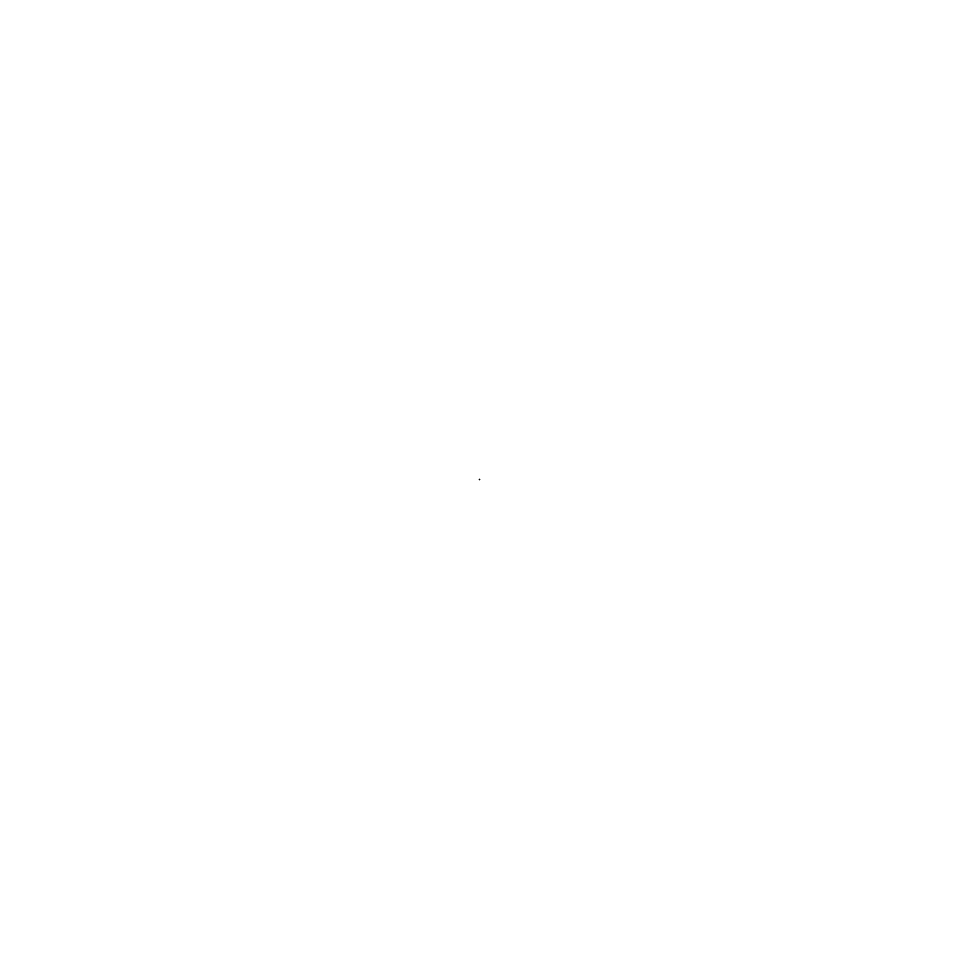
# Model space of a CAD drawing. Extents: x 2 to 2, y 3 to 3.
import ezdxf

# ---------------------------------------------------------------- set-up
doc = ezdxf.new("R2010")
doc.units = 0

msp = doc.modelspace()

# ---------------------------------------------------------------- linework, layer by layer
at = {"layer": 'points', "color": 7}
msp.add_point((2, 3), dxfattribs=at)

doc.saveas('drawing.dxf')
